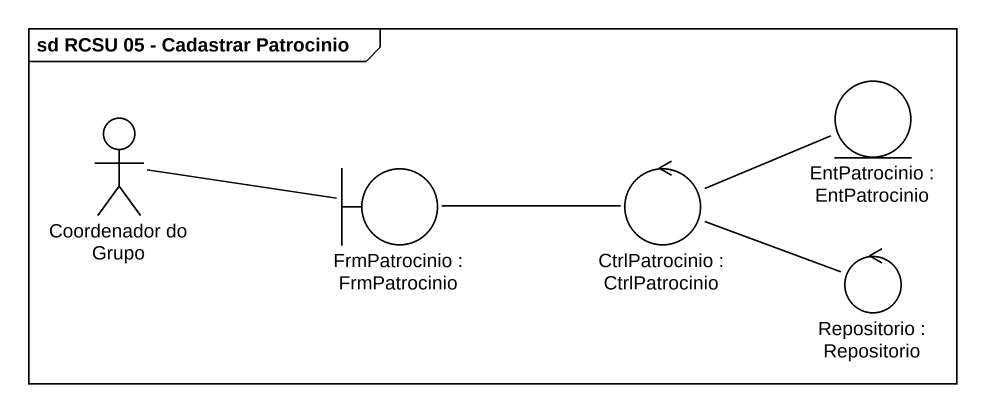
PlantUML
@startuml
mainframe sd RCSU 05 - Cadastrar Patrocinio
actor "Coordenador do Grupo" as Coordenador_do_Grupo
entity "EntPatrocinio : EntPatrocinio" as EntPatrocinio
boundary "FrmPatrocinio : FrmPatrocinio" as FrmPatrocinio
control "CtrlPatrocinio : CtrlPatrocinio" as CtrlPatrocinio
control "Repositorio : Repositorio" as Repositorio
Coordenador_do_Grupo -right- FrmPatrocinio
FrmPatrocinio -right- CtrlPatrocinio
CtrlPatrocinio -right- EntPatrocinio
CtrlPatrocinio -right- Repositorio
@enduml
